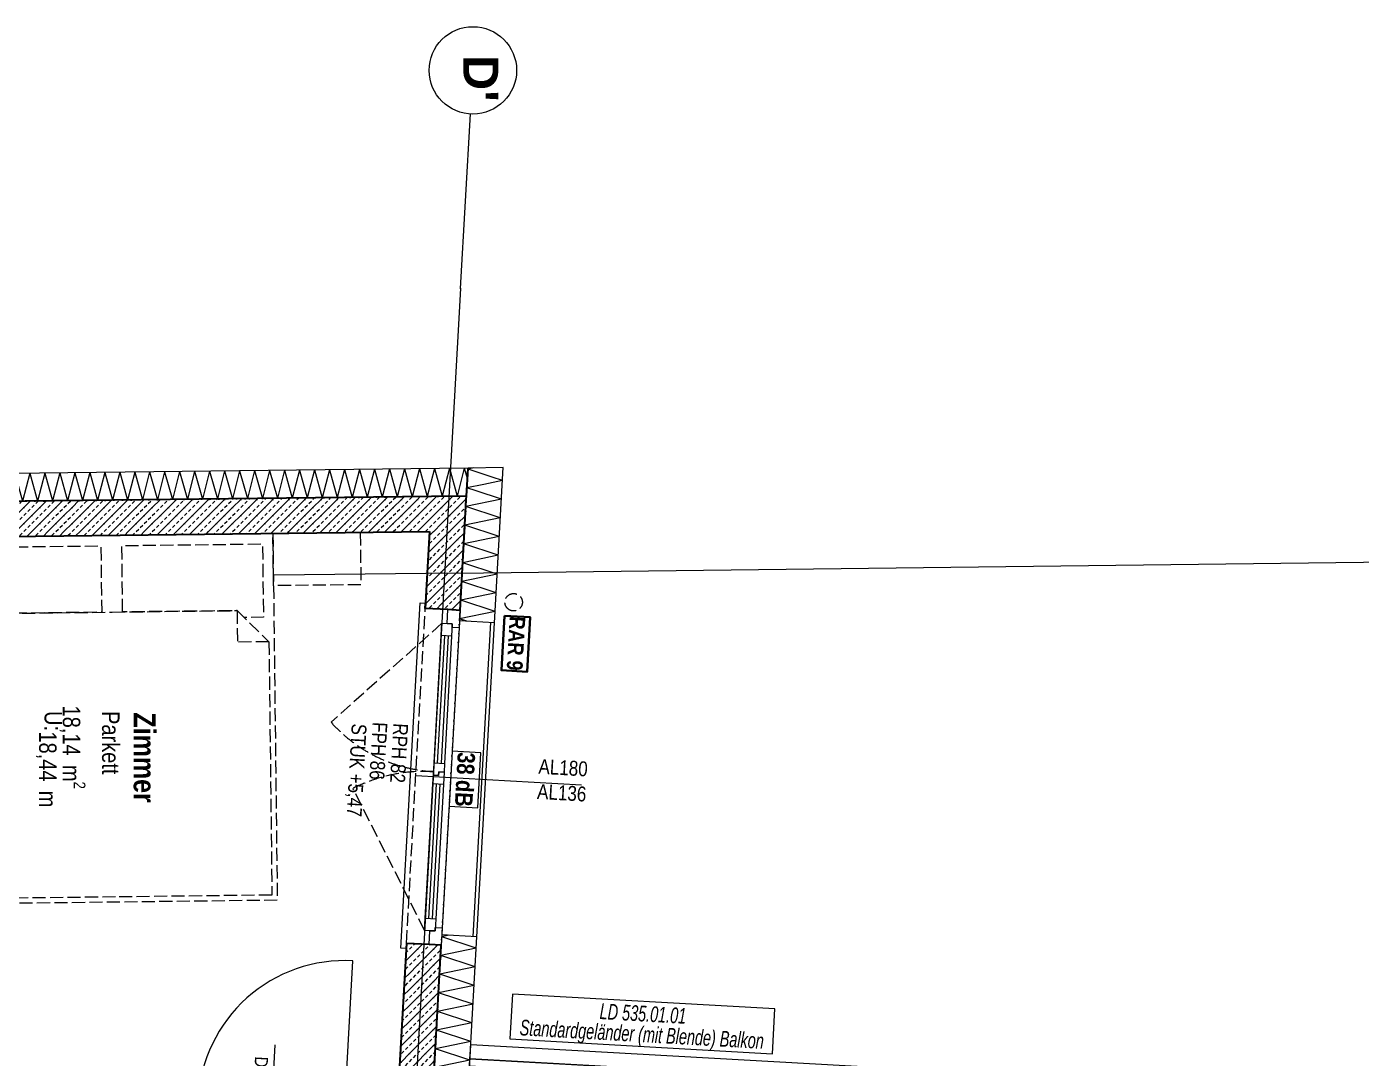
# Model space of a CAD drawing. Header units: metres. Extents: x -16782 to 57285, y -22997 to 18599.
# Drawn here: x 2016 to 9652, y 12682 to 18585 of the extents above; entities that cross this region are included whole.
import ezdxf
from ezdxf.enums import TextEntityAlignment as Align

# ---------------------------------------------------------------- set-up
doc = ezdxf.new("R2010")
doc.units = ezdxf.units.M
doc.header["$MEASUREMENT"] = 0
doc.set_wipeout_variables(frame=1)
for name, pattern in [('Punktlinie weit', [0.05, 0, -0.05]), ('Strichlinie eng', [0.1, 0.075, -0.025]), ('Wipeout_Contour', [1, 0, -1])]:
    doc.linetypes.add(name, pattern=pattern)
for name, color, linetype in [('110 Wand Aussen', 7, 'Continuous'), ('11__100 Achsraster', 7, 'Continuous'), ('120 Wand Innen tragend', 7, 'Continuous'), ('141 Bruestung Glas', 7, 'Continuous'), ('220 Bodenaufbau', 7, 'Continuous'), ('510 Moeblierung', 7, 'Continuous'), ('710 Gully RAR', 7, 'Continuous'), ('710 Kanal RW', 7, 'Continuous'), ('810 Raumstempel', 7, 'Continuous'), ('936 Beschriftung PP Schallschutz', 7, 'Continuous'), ('937 Beschriftung Detail', 7, 'Continuous')]:
    doc.layers.add(name, color=color, linetype=linetype)
doc.styles.add('ERSTELLTER_STIL_1', font='ARIALN.TTF')
doc.styles.add('ERSTELLTER_STIL_3', font='ARIALNB.TTF')
doc.styles.add('ERSTELLTER_STIL_4', font='arialbd.ttf')
doc.styles.add('ERSTELLTER_STIL_8', font='ARIALNI.TTF', dxfattribs={"width": 0.8})
doc.linetypes.add('Grenze Bezirk', pattern='A,0,[2,22HAUS116_408 STG1 _ 1.Stock_IndexB_2026-08-161.Shx,S=0.001587,R=0,X=0,Y=0],-0.25,0', length=0.25)
pattern_1 = [(45, (0, 0), (-0.04596194, 0.04596194), [0.0195, -0.013]), (45, (-0.02298, 0.02298), (-0.04596194, 0.04596194), [0.065, 0])]

# ---------------------------------------------------------------- blocks, each defined once
blk = doc.blocks.new('Decke_3_1', base_point=(-14.8205, 13.5588))
at = {"layer": '220 Bodenaufbau', "color": 7, "linetype": 'Punktlinie weit', "lineweight": 13, "flags": 128}
blk.add_lwpolyline([(-14.8205, 13.5588), (-15.0311, -0.1695), (-7.7603, -0.1697), (-7.7822, -1.5992), (-0.3113, -1.5994), (-0.1084, 11.6329), (1.3215, 11.611), (1.4285, 18.5944), (0.0351, 18.6723), (0.3059, 23.5153), (0.539, 27.6725), (-2.8904, 27.6317), (-14.1975, 28.1491), (-14.5278, 22.2551), (-14.747, 18.3416), (-14.7634, 17.2827), (-10.444, 17.0406), (-10.6425, 13.4947)], close=True, dxfattribs=at)
blk = doc.blocks.new('Doppelbett 06 27[123]_1', base_point=(-1.4939, 27.4483))
at = {"layer": '510 Moeblierung', "color": 253, "linetype": 'Strichlinie eng', "lineweight": 9, "true_color": 0x9f9f9f}
for p, q in [((-2.9188, 27.4314), (-2.4188, 27.4373)), ((-2.9152, 27.1314), (-2.9188, 27.4314)), ((-2.4188, 27.4373), (-0.5689, 27.4593)), ((-2.4188, 27.4373), (-2.4152, 27.1374)), ((-2.3938, 25.3375), (-2.4188, 27.4373)), ((-0.5689, 27.4593), (-0.069, 27.4653)), ((-0.5654, 27.1594), (-0.5689, 27.4593)), ((-0.5689, 27.4593), (-0.544, 25.3595)), ((-0.069, 27.4653), (-0.0654, 27.1653)), ((-2.4152, 27.1374), (-2.9152, 27.1314)), ((-0.0654, 27.1653), (-0.5654, 27.1594)), ((-2.3814, 26.8177), (-2.2036, 26.9999)), ((-2.2036, 26.9999), (-1.4886, 27.0084)), ((-2.2036, 26.9999), (-2.2015, 26.8199)), ((-1.4886, 27.0084), (-0.7737, 27.0169)), ((-0.7737, 27.0169), (-0.5916, 26.839)), ((-0.7737, 27.0169), (-0.7716, 26.8369)), ((-2.3814, 26.8177), (-2.2015, 26.8199)), ((-2.3642, 25.3678), (-2.3814, 26.8177)), ((-0.5916, 26.839), (-0.7716, 26.8369)), ((-0.5916, 26.839), (-0.5743, 25.3891)), ((-0.544, 25.3595), (-2.3938, 25.3375)), ((-1.4693, 25.3785), (-2.3642, 25.3678)), ((-0.5743, 25.3891), (-1.4693, 25.3785))]:
    blk.add_line(p, q, dxfattribs=at)
at = {"layer": '510 Moeblierung', "color": 253, "linetype": 'Strichlinie eng', "lineweight": 9, "true_color": 0x9f9f9f, "flags": 128}
for points in [[(-2.2036, 26.9999), (-2.2431, 26.9594), (-2.3531, 26.9581), (-2.3581, 27.3781), (-1.5532, 27.3876), (-1.5486, 27.0077)], [(-1.4286, 27.0091), (-1.4332, 27.3891), (-0.6282, 27.3986), (-0.6232, 26.9787), (-0.7332, 26.9774), (-0.7737, 27.0169)]]:
    blk.add_lwpolyline(points, close=True, dxfattribs=at)
blk = doc.blocks.new('Zimmer_024_29_1', base_point=(-2.2155, 26.7737))
at = {"layer": '810 Raumstempel', "color": 7, "lineweight": 13, "char_height": 0.1, "attachment_point": 1, "rotation": 270, "style": 'ERSTELLTER_STIL_1'}
for s, insert in [('\\A1;{\\pql;\\pt0,0.05;\\fArial Narrow|b0|i0|c0|p0;\\W1.000000;18,14\\fArial Narrow|b0|i0|c0|p0;\\W1.000000;\\A1{\\H.66x;\\S^  ;}\\fArial Narrow|b0|i0|c0|p0;\\W1.000000; m\\fArial Narrow|b0|i0|c0|p0;\\W1.000000;\\A1{\\H.66x;\\S2^  ;}}', (-1.642, 26.4736)), ('\\A1;{\\pql;\\pt0,0.05;\\fArial Narrow|b0|i0|c0|p0;\\W1.000000;18,44\\fArial Narrow|b0|i0|c0|p0;\\W1.000000;\\A1{\\H.66x;\\S^  ;}\\fArial Narrow|b0|i0|c0|p0;\\W1.000000; m\\fArial Narrow|b0|i0|c0|p0;\\W1.000000;\\A1{\\H.66x;\\S^  ;}}', (-1.8067, 26.3257))]:
    blk.add_mtext(s, dxfattribs=dict(at, insert=insert))
at = {"layer": '810 Raumstempel', "color": 7, "lineweight": 13}
for tag, height, style, p in [('perimeterCode', 0.1, 'ERSTELLTER_STIL_1', (-1.7758, 26.4423)), ('DUMMY_892', 0.1, 'ERSTELLTER_STIL_1', (-1.6111, 26.4736)), ('stFloorCovering', 0.1, 'ERSTELLTER_STIL_1', (-1.4464, 26.4423)), ('DUMMY_891', 0.1, 'ERSTELLTER_STIL_1', (-1.4464, 26.4736)), ('ROOM_NAME', 0.125, 'ERSTELLTER_STIL_3', (-1.2405, 26.4345)), ('DUMMY_890', 0.125, 'ERSTELLTER_STIL_3', (-1.2405, 25.9509))]:
    blk.add_attdef(tag, text='', height=height, rotation=270, dxfattribs=dict(at, style=style)).set_placement(p, align=Align.TOP_LEFT)
blk = doc.blocks.new('Wand_121_1', base_point=(0.5576, 24.4319))
at = {"color": 254, "linetype": 'Wipeout_Contour', "lineweight": 0, "ltscale": 97.834388}
blk.add_wipeout([(2.865, 24.3225), (0.5587, 24.4518), (0.5565, 24.4119), (2.8628, 24.2826)], dxfattribs=at).dxf.layer = '141 Bruestung Glas'
at = {"color": 254, "linetype": 'Wipeout_Contour', "lineweight": 0, "ltscale": 98.078284}
blk.add_wipeout([(2.9094, 24.4002), (0.5632, 24.5317), (0.5587, 24.4518), (2.9049, 24.3203)], dxfattribs=at).dxf.layer = '141 Bruestung Glas'
at = {"color": 254, "linetype": 'Wipeout_Contour', "lineweight": 0, "ltscale": 97.920276}
blk.add_wipeout([(0.5587, 24.4518), (0.5587, 24.4518), (2.9049, 24.3203), (2.9049, 24.3203)], dxfattribs=at).dxf.layer = '141 Bruestung Glas'
at = {"layer": '141 Bruestung Glas', "color": 7, "linetype": 'Continuous', "lineweight": 13}
for p, q in [((2.9049, 24.3203), (0.5587, 24.4518)), ((0.5587, 24.4518), (2.9049, 24.3203)), ((2.9049, 24.3203), (2.9049, 24.3203))]:
    blk.add_line(p, q, dxfattribs=at)
at = {"layer": '141 Bruestung Glas', "color": 7, "linetype": 'Continuous', "lineweight": 13, "flags": 128}
for points in [[(0.5587, 24.4518), (0.5632, 24.5317)], [(2.9094, 24.4002), (0.5632, 24.5317)], [(0.5565, 24.4119), (0.5587, 24.4518)], [(0.5587, 24.4518), (0.5587, 24.4518)], [(0.5565, 24.4119), (2.8628, 24.2826)]]:
    blk.add_lwpolyline(points, dxfattribs=at)
blk = doc.blocks.new('Fallrohr Komplex 27_7')
at = {"layer": '710 Kanal RW', "color": 5, "linetype": 'Strichlinie eng', "lineweight": 5, "flags": 128}
blk.add_lwpolyline([(0.05, -0.05, 1), (-0.05, -0.05, 1)], format="xyb", close=True, dxfattribs=at)
blk = doc.blocks.new('Etikett_50_1', base_point=(0.7557, 26.9875))
at = {"layer": '710 Gully RAR', "color": 5, "linetype": 'Continuous', "lineweight": 35, "flags": 128}
blk.add_lwpolyline([(0.7557, 26.9875), (0.7382, 26.6754), (0.8863, 26.6671), (0.9037, 26.9792)], close=True, dxfattribs=at)
at = {"layer": '710 Gully RAR', "color": 5, "lineweight": 35, "insert": (0.8759, 26.9807), "char_height": 0.09, "attachment_point": 1, "rotation": 266.79148, "style": 'ERSTELLTER_STIL_3'}
blk.add_mtext('\\A1;{\\pql;\\pt0,61;\\fArial Narrow|b1|i0|c0|p0;\\W1.000000;RAR 9\\fArial Narrow|b1|i0|c0|p0;\\W1.000000;\\A1{\\H.66x;\\S^  ;}\\fArial Narrow|b1|i0|c0|p0;\\W1.000000;\\fArial Narrow|b1|i0|c0|p0;\\W1.000000;\\A1{\\H.66x;\\S^  ;}\\fArial Narrow|b1|i0|c0|p0;\\W1.000000;\\fArial Narrow|b1|i0|c0|p0;\\W1.000000;\\fArial Narrow|b1|i0|c0|p0;\\W1.000000;\\fArial Narrow|b1|i0|c0|p0;\\W1.000000;\\fArial Narrow|b1|i0|c0|p0;\\W1.000000;\\fArial Narrow|b1|i0|c0|p0;\\W1.000000;\\fArial Narrow|b1|i0|c0|p0;\\W1.000000;\\A1{\\H.66x;\\S^  ;}\\fArial Narrow|b1|i0|c0|p0;\\W1.000000;\\fArial Narrow|b1|i0|c0|p0;\\W1.000000;\\A1{\\H.66x;\\S^  ;}\\fArial Narrow|b1|i0|c0|p0;\\W1.000000;\\fArial Narrow|b1|i0|c0|p0;\\W1.000000;\\fArial Narrow|b1|i0|c0|p0;\\W1.000000;\\fArial Narrow|b1|i0|c0|p0;\\W1.000000;\\fArial Narrow|b1|i0|c0|p0;\\W1.000000;\\fArial Narrow|b1|i0|c0|p0;\\W1.000000;\\fArial Narrow|b1|i0|c0|p0;\\W1.000000;\\A1{\\H.66x;\\S^  ;}\\fArial Narrow|b1|i0|c0|p0;\\W1.000000;\\fArial Narrow|b1|i0|c0|p0;\\W1.000000;\\A1{\\H.66x;\\S^  ;}\\fArial Narrow|b1|i0|c0|p0;\\W1.000000;\\fArial Narrow|b1|i0|c0|p0;\\W1.000000;\\fArial Narrow|b1|i0|c0|p0;\\W1.000000;\\fArial Narrow|b1|i0|c0|p0;\\W1.000000;\\fArial Narrow|b1|i0|c0|p0;\\W1.000000;\\fArial Narrow|b1|i0|c0|p0;\\W1.000000;\\fArial Narrow|b1|i0|c0|p0;\\W1.000000;\\A1{\\H.66x;\\S^  ;}\\fArial Narrow|b1|i0|c0|p0;\\W1.000000;\\fArial Narrow|b1|i0|c0|p0;\\W1.000000;\\A1{\\H.66x;\\S^  ;}\\fArial Narrow|b1|i0|c0|p0;\\W1.000000;\\fArial Narrow|b1|i0|c0|p0;\\W1.000000;\\fArial Narrow|b1|i0|c0|p0;\\W1.000000;\\fArial Narrow|b1|i0|c0|p0;\\W1.000000;\\fArial Narrow|b1|i0|c0|p0;\\W1.000000;\\fArial Narrow|b1|i0|c0|p0;\\W1.000000;\\fArial Narrow|b1|i0|c0|p0;\\W1.000000;\\A1{\\H.66x;\\S^  ;}\\fArial Narrow|b1|i0|c0|p0;\\W1.000000;\\fArial Narrow|b1|i0|c0|p0;\\W1.000000;\\A1{\\H.66x;\\S^  ;}\\fArial Narrow|b1|i0|c0|p0;\\W1.000000;\\fArial Narrow|b1|i0|c0|p0;\\W1.000000;\\fArial Narrow|b1|i0|c0|p0;\\W1.000000;\\fArial Narrow|b1|i0|c0|p0;\\W1.000000;\\fArial Narrow|b1|i0|c0|p0;\\W1.000000;\\fArial Narrow|b1|i0|c0|p0;\\W1.000000;\\fArial Narrow|b1|i0|c0|p0;\\W1.000000;\\A1{\\H.66x;\\S^  ;}\\fArial Narrow|b1|i0|c0|p0;\\W1.000000;}', dxfattribs=at)
at = {"layer": '710 Gully RAR', "color": 5, "lineweight": 35, "style": 'ERSTELLTER_STIL_3'}
blk.add_attdef('DUMMY_124', text='', height=0.09, rotation=266.79148, dxfattribs=at).set_placement((0.9037, 26.9792), align=Align.TOP_LEFT)
blk = doc.blocks.new('*X1005')
at = {"layer": '110 Wand Aussen', "color": 7, "linetype": 'Continuous', "lineweight": 5}
for p, q in [((-2.3888, 27.7977), (-2.4297, 27.6372)), ((-2.3888, 27.7977), (-2.344, 27.6382)), ((-2.303, 27.7987), (-2.344, 27.6382)), ((-2.303, 27.7987), (-2.2582, 27.6393)), ((-2.2173, 27.7998), (-2.2582, 27.6393)), ((-2.2173, 27.7998), (-2.1725, 27.6403)), ((-2.1315, 27.8008), (-2.1725, 27.6403)), ((-2.1315, 27.8008), (-2.0868, 27.6413)), ((-2.0458, 27.8018), (-2.0868, 27.6413)), ((-2.0458, 27.8018), (-2.001, 27.6423)), ((-1.9601, 27.8028), (-2.001, 27.6423)), ((-1.9601, 27.8028), (-1.9153, 27.6433)), ((-1.8743, 27.8038), (-1.9153, 27.6433)), ((-1.8743, 27.8038), (-1.8296, 27.6444)), ((-1.7886, 27.8049), (-1.8296, 27.6444)), ((-1.7886, 27.8049), (-1.7438, 27.6454)), ((-1.7029, 27.8059), (-1.7438, 27.6454)), ((-1.7029, 27.8059), (-1.6581, 27.6464)), ((-1.6171, 27.8069), (-1.6581, 27.6464)), ((-1.6171, 27.8069), (-1.5723, 27.6474)), ((-1.5314, 27.8079), (-1.5723, 27.6474)), ((-1.5314, 27.8079), (-1.4866, 27.6484)), ((-1.4456, 27.8089), (-1.4866, 27.6484)), ((-1.4456, 27.8089), (-1.4009, 27.6495)), ((-1.3599, 27.81), (-1.4009, 27.6495)), ((-1.3599, 27.81), (-1.3151, 27.6505)), ((-1.2742, 27.811), (-1.3151, 27.6505)), ((-1.2742, 27.811), (-1.2294, 27.6515)), ((-1.1884, 27.812), (-1.2294, 27.6515)), ((-1.1884, 27.812), (-1.1437, 27.6525)), ((-1.1027, 27.813), (-1.1437, 27.6525)), ((-1.1027, 27.813), (-1.0579, 27.6535)), ((-1.0169, 27.814), (-1.0579, 27.6535)), ((-1.0169, 27.814), (-0.9722, 27.6546)), ((-0.9312, 27.8151), (-0.9722, 27.6546)), ((-0.9312, 27.8151), (-0.8864, 27.6556)), ((-0.8455, 27.8161), (-0.8864, 27.6556)), ((-0.8455, 27.8161), (-0.8007, 27.6566)), ((-0.7597, 27.8171), (-0.8007, 27.6566)), ((-0.7597, 27.8171), (-0.715, 27.6576)), ((-0.674, 27.8181), (-0.715, 27.6576)), ((-0.674, 27.8181), (-0.6292, 27.6586)), ((-0.5883, 27.8191), (-0.6292, 27.6586)), ((-0.5883, 27.8191), (-0.5435, 27.6597)), ((-0.5025, 27.8202), (-0.5435, 27.6597)), ((-0.5025, 27.8202), (-0.4578, 27.6607)), ((-0.4168, 27.8212), (-0.4578, 27.6607)), ((-0.4168, 27.8212), (-0.372, 27.6617)), ((-0.331, 27.8222), (-0.372, 27.6617)), ((-0.331, 27.8222), (-0.2863, 27.6627)), ((-0.2453, 27.8232), (-0.2863, 27.6627)), ((-0.2453, 27.8232), (-0.2005, 27.6637)), ((-0.1596, 27.8242), (-0.2005, 27.6637)), ((-0.1596, 27.8242), (-0.1148, 27.6648)), ((-0.0738, 27.8253), (-0.1148, 27.6648)), ((-0.0738, 27.8253), (-0.0291, 27.6658)), ((0.0119, 27.8263), (-0.0291, 27.6658)), ((0.0119, 27.8263), (0.0567, 27.6668)), ((0.0976, 27.8273), (0.0567, 27.6668)), ((0.0976, 27.8273), (0.1424, 27.6678)), ((0.1834, 27.8283), (0.1424, 27.6678)), ((0.1834, 27.8283), (0.2282, 27.6688)), ((0.2691, 27.8293), (0.2282, 27.6688)), ((0.2691, 27.8293), (0.3139, 27.6699)), ((0.3549, 27.8304), (0.3139, 27.6699)), ((0.3549, 27.8304), (0.3996, 27.6709)), ((0.4406, 27.8314), (0.3996, 27.6709)), ((0.4406, 27.8314), (0.4854, 27.6719)), ((0.5263, 27.8324), (0.4854, 27.6719)), ((0.5263, 27.8324), (0.5443, 27.7685)), ((-2.8886, 27.7396), (-2.8584, 27.6321)), ((-2.8174, 27.7926), (-2.8584, 27.6321)), ((-2.8174, 27.7926), (-2.7727, 27.6331)), ((-2.7317, 27.7936), (-2.7727, 27.6331)), ((-2.7317, 27.7936), (-2.6869, 27.6342)), ((-2.646, 27.7947), (-2.6869, 27.6342)), ((-2.646, 27.7947), (-2.6012, 27.6352)), ((-2.5602, 27.7957), (-2.6012, 27.6352)), ((-2.5602, 27.7957), (-2.5155, 27.6362)), ((-2.4745, 27.7967), (-2.5155, 27.6362)), ((-2.4745, 27.7967), (-2.4297, 27.6372))]:
    blk.add_line(p, q, dxfattribs=at)
blk = doc.blocks.new('Wand_183_1', base_point=(0.7483, 27.835))
at = {"layer": '110 Wand Aussen', "linetype": 'Continuous', "lineweight": 0, "true_color": 0x000000}
h = blk.add_hatch(dxfattribs=at)
h.set_pattern_fill('BETON__BEWEHRT_SN46_0001', color=18, style=0, pattern_type=2)
h.set_pattern_definition(pattern_1)
h.paths.add_polyline_path([(-2.8938, 27.4317), (0.3272, 27.47), (0.3385, 27.6702), (-2.8904, 27.6317)])
h = blk.add_hatch(dxfattribs=at)
h.set_pattern_fill('BETON__BEWEHRT_SN46_0001', color=18, style=0, pattern_type=2)
h.set_pattern_definition(pattern_1)
h.paths.add_polyline_path([(0.3272, 27.47), (0.5378, 27.6525), (0.5389, 27.6725), (0.3385, 27.6702)])
h = blk.add_hatch(dxfattribs=at)
h.set_pattern_fill('BETON__BEWEHRT_SN46_0001', color=18, style=0, pattern_type=2)
h.set_pattern_definition(pattern_1)
h.paths.add_polyline_path([(0.5277, 27.4724), (0.5378, 27.6525), (0.3272, 27.47)])
at = {"layer": '110 Wand Aussen', "color": 7, "linetype": 'Continuous', "lineweight": 30}
for p, q in [((0.5389, 27.6725), (0.5479, 27.8327)), ((0.3385, 27.6702), (-2.8904, 27.6317)), ((0.5389, 27.6725), (0.3385, 27.6702)), ((0.5277, 27.4724), (0.5378, 27.6525)), ((0.5378, 27.6525), (0.5389, 27.6725))]:
    blk.add_line(p, q, dxfattribs=at)
at = {"layer": '110 Wand Aussen', "color": 7, "linetype": 'Continuous', "lineweight": 13, "flags": 128}
blk.add_lwpolyline([(0.5479, 27.8327), (-2.8877, 27.7918)], dxfattribs=at)
at = {"layer": '110 Wand Aussen', "color": 7, "linetype": 'Continuous', "lineweight": 30, "flags": 128}
blk.add_lwpolyline([(-2.8938, 27.4317), (0.3272, 27.47)], dxfattribs=at)
at = {"layer": '110 Wand Aussen', "color": 7, "lineweight": 30}
blk.add_blockref('*X1005', (0, 0), dxfattribs=at)
blk = doc.blocks.new('*X1110')
at = {"layer": '110 Wand Aussen', "color": 7, "linetype": 'Continuous', "lineweight": 5}
for p, q in [((0.5808, 27.8331), (0.5475, 27.8261)), ((0.6856, 27.7807), (0.5475, 27.8261)), ((0.6377, 27.7392), (0.5415, 27.7191)), ((0.5945, 27.7017), (0.5415, 27.7191))]:
    blk.add_line(p, q, dxfattribs=at)
blk = doc.blocks.new('*X1113')
at = {"layer": '110 Wand Aussen', "color": 7, "linetype": 'Continuous', "lineweight": 5}
for p, q in [((0.4375, 25.1592), (0.3975, 25.1508)), ((0.5942, 25.0861), (0.3975, 25.1508)), ((0.5942, 25.0861), (0.3915, 25.0438)), ((0.5882, 24.9791), (0.3855, 24.9368)), ((0.5882, 24.9791), (0.3915, 25.0438)), ((0.5822, 24.8721), (0.3855, 24.9368)), ((0.5822, 24.8721), (0.3795, 24.8298)), ((0.5762, 24.7651), (0.3795, 24.8298)), ((0.5762, 24.7651), (0.3735, 24.7228)), ((0.5702, 24.6581), (0.3735, 24.7228)), ((0.5702, 24.6581), (0.3675, 24.6158)), ((0.5642, 24.5511), (0.3675, 24.6158)), ((0.5642, 24.5511), (0.3615, 24.5087)), ((0.5582, 24.444), (0.3555, 24.4017)), ((0.5582, 24.444), (0.3615, 24.5087)), ((0.5522, 24.337), (0.3555, 24.4017)), ((0.5522, 24.337), (0.3495, 24.2947)), ((0.5462, 24.23), (0.3495, 24.2947)), ((0.5462, 24.23), (0.3436, 24.1877)), ((0.5402, 24.123), (0.3436, 24.1877)), ((0.5402, 24.123), (0.3376, 24.0807)), ((0.5342, 24.016), (0.3376, 24.0807)), ((0.5342, 24.016), (0.3316, 23.9737)), ((0.5282, 23.909), (0.3256, 23.8667)), ((0.5282, 23.909), (0.3316, 23.9737)), ((0.5222, 23.802), (0.3256, 23.8667)), ((0.5222, 23.802), (0.3196, 23.7597)), ((0.5162, 23.695), (0.3196, 23.7597)), ((0.5162, 23.695), (0.3136, 23.6526)), ((0.5102, 23.5879), (0.3136, 23.6526)), ((0.5102, 23.5879), (0.3076, 23.5456)), ((0.5042, 23.4809), (0.3076, 23.5456)), ((0.5042, 23.4809), (0.3016, 23.4386)), ((0.4982, 23.3739), (0.2956, 23.3316)), ((0.4982, 23.3739), (0.3016, 23.4386)), ((0.4922, 23.2669), (0.2956, 23.3316)), ((0.4922, 23.2669), (0.2896, 23.2246)), ((0.4862, 23.1599), (0.2896, 23.2246)), ((0.4862, 23.1599), (0.2836, 23.1176)), ((0.4802, 23.0529), (0.2836, 23.1176)), ((0.4802, 23.0529), (0.3621, 23.0282))]:
    blk.add_line(p, q, dxfattribs=at)
blk = doc.blocks.new('*X1114')
at = {"layer": '110 Wand Aussen', "color": 7, "linetype": 'Continuous', "lineweight": 5}
for p, q in [((0.7442, 27.7614), (0.6377, 27.7392)), ((0.7442, 27.7614), (0.6856, 27.7807)), ((0.7382, 27.6544), (0.5355, 27.6121)), ((0.7382, 27.6544), (0.5945, 27.7017)), ((0.7322, 27.5474), (0.5355, 27.6121)), ((0.7322, 27.5474), (0.5295, 27.5051)), ((0.7262, 27.4404), (0.5295, 27.5051)), ((0.7262, 27.4404), (0.5235, 27.3981)), ((0.7202, 27.3334), (0.5235, 27.3981)), ((0.7202, 27.3334), (0.5175, 27.291)), ((0.7142, 27.2263), (0.5175, 27.291)), ((0.7142, 27.2263), (0.5115, 27.184)), ((0.7082, 27.1193), (0.5055, 27.077)), ((0.7082, 27.1193), (0.5115, 27.184)), ((0.7022, 27.0123), (0.5055, 27.077)), ((0.7022, 27.0123), (0.4995, 26.97)), ((0.5417, 26.9561), (0.4995, 26.97))]:
    blk.add_line(p, q, dxfattribs=at)
blk = doc.blocks.new('Kombi-Fenster 2-Fl 27_17')
at = {"layer": '110 Wand Aussen', "color": 7, "linetype": 'Strichlinie eng', "lineweight": 13}
for p, q in [((0.88, 0.03), (0.279, 0.631)), ((-0.88, 0.03), (-0.0919, 0.485)), ((-0.96, 0.13), (0.96, 0.13))]:
    blk.add_line(p, q, dxfattribs=at)
at = {"layer": '110 Wand Aussen', "color": 7, "linetype": 'Continuous', "lineweight": 13}
for p, q in [((-0.99, 0.13), (-0.99, 0.16)), ((-0.99, 0.16), (0.99, 0.16)), ((0.99, 0.16), (0.99, 0.13)), ((-0.96, 0), (-0.88, 0)), ((-0.88, -0.03), (-0.88, 0.03)), ((-0.88, 0.03), (-0.81, 0.03)), ((-0.88, 0), (-0.88, -0.03)), ((-0.81, 0.03), (-0.04, 0.03)), ((-0.81, 0.03), (-0.81, -0.03)), ((-0.81, 0.01), (-0.04, 0.01)), ((-0.04, -0.03), (-0.04, 0.03)), ((-0.04, 0.03), (0.01, 0.03)), ((0.01, 0.03), (0.01, 0)), ((0.01, 0), (0.01, 0.03)), ((0.01, 0.03), (0.08, 0.03)), ((0.01, 0), (0.03, 0)), ((0.03, 0), (0.01, 0)), ((0.03, 0), (0.03, -0.03)), ((0.03, -0.03), (0.03, 0)), ((0.08, 0.03), (0.81, 0.03)), ((0.08, 0.03), (0.08, -0.03)), ((0.08, 0.01), (0.81, 0.01)), ((0.81, -0.03), (0.81, 0.03)), ((0.81, 0.03), (0.88, 0.03)), ((0.88, 0.03), (0.88, -0.03)), ((0.88, -0.03), (0.88, 0)), ((0.88, 0), (0.96, 0)), ((-0.86, -0.07), (-0.96, -0.07)), ((-0.9, -0.07), (-0.96, -0.07)), ((-0.9, -0.07), (-0.96, -0.07)), ((-0.9, -0.27), (-0.9, -0.07)), ((-0.88, -0.03), (-0.86, -0.03)), ((-0.81, -0.03), (-0.88, -0.03)), ((-0.86, -0.03), (-0.86, -0.07)), ((0.86, -0.07), (-0.86, -0.07)), ((-0.04, -0.01), (-0.81, -0.01)), ((-0.04, -0.03), (-0.81, -0.03)), ((0.03, -0.03), (-0.04, -0.03)), ((0.08, -0.03), (0.03, -0.03)), ((0.81, -0.01), (0.08, -0.01)), ((0.81, -0.03), (0.08, -0.03)), ((0.88, -0.03), (0.81, -0.03)), ((0.86, -0.07), (0.86, -0.03)), ((0.86, -0.03), (0.88, -0.03)), ((0.96, -0.07), (0.86, -0.07)), ((0.9, -0.07), (0.96, -0.07)), ((0.9, -0.07), (0.96, -0.07)), ((0.9, -0.27), (0.9, -0.07)), ((-0.9, -0.25), (0.9, -0.25)), ((-0.9, -0.27), (0.9, -0.27))]:
    blk.add_line(p, q, dxfattribs=at)
at = {"layer": '110 Wand Aussen', "color": 7, "linetype": 'Continuous', "lineweight": 30}
for p, q in [((-0.96, 0.13), (-0.99, 0.13)), ((-0.96, 0), (-0.96, 0.13)), ((0.96, 0), (0.96, 0.13)), ((0.96, 0.13), (0.99, 0.13)), ((-0.96, -0.07), (-0.96, 0)), ((-0.96, -0.07), (-0.96, 0)), ((0.96, -0.07), (0.96, 0)), ((0.96, -0.07), (0.96, 0))]:
    blk.add_line(p, q, dxfattribs=at)
at = {"layer": '110 Wand Aussen', "color": 7, "linetype": 'Strichlinie eng', "lineweight": 13}
for centre, radius, start, end in [((0.88, 0.03), 0.85, 135, 180), ((-0.88, 0.03), 0.91, 0, 30)]:
    blk.add_arc(centre, radius, start, end, dxfattribs=at)
blk = doc.blocks.new('F Marker 21_32')
at = {"layer": '110 Wand Aussen', "color": 7, "linetype": 'Continuous', "lineweight": 13}
blk.add_line((0, -0.95), (0, 0), dxfattribs=at)
at = {"layer": '110 Wand Aussen', "color": 7, "lineweight": 13, "style": 'ERSTELLTER_STIL_1'}
for tag, rotation, p in [('AC_SillPrefix_STUK', 180, (0.2694, 0.4175)), ('AC_CustomText_7', 180, (0.2694, 0.314)), ('AC_SillPrefix', 180, (0.2694, 0.195)), ('gs_width_select_pref_50_1', 270, (-0.144, -0.674)), ('gs_width_select_pref_50_0', 270, (0, -0.674))]:
    blk.add_attdef(tag, text='', height=0.085, rotation=rotation, dxfattribs=at).set_placement(p, align=Align.BOTTOM_LEFT)
blk = doc.blocks.new('Wand_226_1', base_point=(0.2453, 18.861))
at = {"layer": '110 Wand Aussen', "linetype": 'Continuous', "lineweight": 0, "true_color": 0x000000}
h = blk.add_hatch(dxfattribs=at)
h.set_pattern_fill('BETON__BEWEHRT_SN46_0001', color=18, style=0, pattern_type=2)
h.set_pattern_definition(pattern_1)
h.paths.add_polyline_path([(0.3272, 27.47), (0.3025, 27.0296), (0.4323, 27.0224), (0.5022, 27.0184), (0.5277, 27.4724)])
h = blk.add_hatch(dxfattribs=at)
h.set_pattern_fill('BETON__BEWEHRT_SN46_0001', color=18, style=0, pattern_type=2)
h.set_pattern_definition(pattern_1)
h.paths.add_polyline_path([(0.0825, 23.104), (0.1324, 23.1012), (0.2822, 23.0928), (0.3948, 25.1015), (0.3249, 25.1054), (0.1951, 25.1126)])
at = {"layer": '110 Wand Aussen', "color": 7, "linetype": 'Continuous', "lineweight": 30}
for p, q in [((0.5389, 27.6725), (0.5479, 27.8327)), ((0.5277, 27.4724), (0.5378, 27.6525)), ((0.5378, 27.6525), (0.5389, 27.6725)), ((0.5022, 27.0184), (0.5277, 27.4724)), ((0.3025, 27.0296), (0.3042, 27.0596)), ((0.4323, 27.0224), (0.3025, 27.0296)), ((0.5022, 27.0184), (0.4323, 27.0224)), ((0.1951, 25.1126), (0.1934, 25.0827)), ((0.3249, 25.1054), (0.1951, 25.1126)), ((0.2822, 23.0928), (0.3948, 25.1015)), ((0.3948, 25.1015), (0.3249, 25.1054))]:
    blk.add_line(p, q, dxfattribs=at)
at = {"layer": '110 Wand Aussen', "color": 7, "linetype": 'Continuous', "lineweight": 13}
for p, q in [((0.4989, 26.9585), (0.5022, 27.0184)), ((0.6986, 26.9473), (0.4989, 26.9585)), ((0.3981, 25.1614), (0.3948, 25.1015)), ((0.5978, 25.1502), (0.3981, 25.1614))]:
    blk.add_line(p, q, dxfattribs=at)
at = {"layer": '110 Wand Aussen', "color": 7, "linetype": 'Continuous', "lineweight": 13, "flags": 128}
for points in [[(0.7483, 27.835), (0.5479, 27.8327)], [(0.6986, 26.9473), (0.7483, 27.835)], [(0.4785, 23.0217), (0.5978, 25.1502)]]:
    blk.add_lwpolyline(points, dxfattribs=at)
at = {"layer": '110 Wand Aussen', "color": 7, "linetype": 'Continuous', "lineweight": 30, "flags": 128}
for points in [[(0.3272, 27.47), (0.3025, 27.0296)], [(0.1951, 25.1126), (0.1407, 24.1424)]]:
    blk.add_lwpolyline(points, dxfattribs=at)
at = {"layer": '110 Wand Aussen', "color": 7, "lineweight": 30}
for name in ['*X1110', '*X1114', '*X1113']:
    blk.add_blockref(name, (0, 0), dxfattribs=at)
at = {"layer": '110 Wand Aussen', "color": 7, "linetype": 'Continuous', "lineweight": 13, "rotation": 86.79148360019731}
blk.add_blockref('Kombi-Fenster 2-Fl 27_17', (0.3786, 26.0639), dxfattribs=at)
at = {"layer": '110 Wand Aussen', "color": 7, "lineweight": 13}
ref = blk.add_blockref('F Marker 21_32', (0.2488, 26.0711), dxfattribs=dict(at, rotation=86.79148360019731))
ref.add_attrib('gs_width_select_pref_50', 'AL180', dxfattribs={"color": 7, "lineweight": 13, "height": 0.085, "rotation": 356.79148, "style": 'ERSTELLTER_STIL_1'}).set_placement((0.9477, 26.058), align=Align.BOTTOM_LEFT)
ref.add_attrib('gs_width_select_pref_50_1', 'AL136', dxfattribs={"color": 7, "lineweight": 13, "height": 0.085, "rotation": 356.79148, "style": 'ERSTELLTER_STIL_1'}).set_placement((0.9397, 25.9142), align=Align.BOTTOM_LEFT)
ref.add_attrib('AC_SillPrefix', 'RPH 82', dxfattribs={"color": 7, "lineweight": 13, "height": 0.085, "rotation": 266.79148, "style": 'ERSTELLTER_STIL_1'}).set_placement((0.0952, 26.3756), align=Align.BOTTOM_LEFT)
ref.add_attrib('AC_CustomText_7', 'FPH 86', dxfattribs={"color": 7, "lineweight": 13, "height": 0.085, "rotation": 266.79148, "style": 'ERSTELLTER_STIL_1'}).set_placement((-0.0237, 26.3823), align=Align.BOTTOM_LEFT)
ref.add_attrib('AC_SillPrefix_STUK', 'STUK +5,47', dxfattribs={"color": 7, "lineweight": 13, "height": 0.085, "rotation": 266.79148, "style": 'ERSTELLTER_STIL_1'}).set_placement((-0.1425, 26.3734), align=Align.BOTTOM_LEFT)
blk = doc.blocks.new('Zargentür 1-Fl 27_43')
at = {"layer": '120 Wand Innen tragend', "color": 7, "linetype": 'Continuous', "lineweight": 13}
for p, q in [((0.42, 0.015), (0.42, 0.855)), ((-0.42, 0.01), (-0.49, 0.01)), ((-0.49, 0.01), (-0.49, 0)), ((-0.49, 0), (-0.44, 0)), ((-0.44, 0), (-0.44, -0.2)), ((-0.42, 0.015), (-0.42, -0.025)), ((0.42, 0.015), (-0.42, 0.015)), ((-0.42, -0.025), (-0.42, 0.01)), ((0.42, -0.025), (0.42, 0.015)), ((0.42, -0.025), (0.42, 0.01)), ((0.42, 0.01), (0.49, 0.01)), ((0.49, 0), (0.44, 0)), ((0.44, 0), (0.44, -0.2)), ((0.49, 0.01), (0.49, 0)), ((-0.4, -0.025), (-0.42, -0.025)), ((-0.42, -0.025), (0.42, -0.025)), ((-0.4, -0.2), (-0.4, -0.025)), ((0.4, -0.2), (0.4, -0.025)), ((0.4, -0.025), (0.42, -0.025)), ((-0.44, -0.2), (-0.49, -0.2)), ((-0.49, -0.2), (-0.49, -0.21)), ((-0.49, -0.21), (-0.42, -0.21)), ((-0.42, -0.21), (-0.42, -0.2)), ((-0.42, -0.2), (-0.4, -0.2)), ((0.42, -0.2), (0.4, -0.2)), ((0.42, -0.21), (0.42, -0.2)), ((0.49, -0.21), (0.42, -0.21)), ((0.44, -0.2), (0.49, -0.2)), ((0.49, -0.2), (0.49, -0.21))]:
    blk.add_line(p, q, dxfattribs=at)
at = {"layer": '120 Wand Innen tragend', "color": 7, "linetype": 'Continuous', "lineweight": 30}
for p, q in [((-0.44, 0), (-0.44, -0.2)), ((-0.44, 0), (-0.44, -0.2)), ((0.44, 0), (0.44, -0.2)), ((0.44, 0), (0.44, -0.2))]:
    blk.add_line(p, q, dxfattribs=at)
at = {"layer": '120 Wand Innen tragend', "color": 7, "linetype": 'Continuous', "lineweight": 13}
blk.add_arc((0.42, 0.015), 0.84, 90, 180, dxfattribs=at)
blk = doc.blocks.new('T Marker 21')
at = {"layer": '120 Wand Innen tragend', "color": 7, "linetype": 'Continuous', "lineweight": 13}
blk.add_line((0, 0.35), (0, -0.35), dxfattribs=at)
at = {"layer": '120 Wand Innen tragend', "color": 7, "lineweight": 13, "style": 'ERSTELLTER_STIL_1'}
for tag, p in [('gs_width_select_pref_50_1', (-0.13, 0.2788)), ('gs_width_select_pref_50_0', (0.0029, 0.2305))]:
    blk.add_attdef(tag, text='', height=0.075, rotation=270, dxfattribs=at).set_placement(p, align=Align.BOTTOM_LEFT)
blk = doc.blocks.new('Wand_250_1', base_point=(-3.7887, 24.2625))
at = {"layer": '120 Wand Innen tragend', "linetype": 'Continuous', "lineweight": 0, "true_color": 0x000000}
h = blk.add_hatch(dxfattribs=at)
h.set_pattern_fill('BETON__BEWEHRT_SN46_0001', color=18, style=0, pattern_type=2)
h.set_pattern_definition(pattern_1)
h.paths.add_polyline_path([(-3.7831, 24.3623), (-3.7943, 24.1626), (-1.0284, 24.0076), (-1.0172, 24.2073)])
h = blk.add_hatch(dxfattribs=at)
h.set_pattern_fill('BETON__BEWEHRT_SN46_0001', color=18, style=0, pattern_type=2)
h.set_pattern_definition(pattern_1)
h.paths.add_polyline_path([(-0.1386, 24.158), (-0.1498, 23.9583), (0.1295, 23.9427), (0.1407, 24.1424)])
at = {"layer": '120 Wand Innen tragend', "color": 7, "linetype": 'Continuous', "lineweight": 30}
for p, q in [((-1.0172, 24.2073), (-1.0284, 24.0076)), ((-0.1386, 24.158), (-0.1498, 23.9583))]:
    blk.add_line(p, q, dxfattribs=at)
at = {"layer": '120 Wand Innen tragend', "color": 7, "linetype": 'Continuous', "lineweight": 30, "flags": 128}
for points in [[(-3.7831, 24.3623), (-3.7943, 24.1626)], [(-1.0172, 24.2073), (-3.7831, 24.3623)], [(-3.7943, 24.1626), (-1.0284, 24.0076)], [(0.1407, 24.1424), (-0.1386, 24.158)], [(-0.1498, 23.9583), (0.1295, 23.9427)]]:
    blk.add_lwpolyline(points, dxfattribs=at)
at = {"layer": '120 Wand Innen tragend', "color": 7, "linetype": 'Continuous', "lineweight": 13, "rotation": 356.7914835951104}
blk.add_blockref('Zargentür 1-Fl 27_43', (-0.5779, 24.1826), dxfattribs=at)
at = {"layer": '120 Wand Innen tragend', "color": 7, "lineweight": 13}
ref = blk.add_blockref('T Marker 21', (-0.5779, 24.1826), dxfattribs=dict(at, rotation=356.7914835951104))
ref.add_attrib('gs_width_select_pref_50', 'DL80', dxfattribs={"color": 7, "lineweight": 13, "height": 0.075, "rotation": 266.79148, "style": 'ERSTELLTER_STIL_1'}).set_placement((-0.5634, 24.4126), align=Align.BOTTOM_LEFT)
ref.add_attrib('gs_width_select_pref_50_1', 'DL210', dxfattribs={"color": 7, "lineweight": 13, "height": 0.075, "rotation": 266.79148, "style": 'ERSTELLTER_STIL_1'}).set_placement((-0.6934, 24.4683), align=Align.BOTTOM_LEFT)
blk = doc.blocks.new('Standard-Rastermarker_21')
at = {"layer": '11__100 Achsraster', "color": 8, "linetype": 'Grenze Bezirk', "lineweight": 5}
for q in [(11.058, 0), (0, 0)]:
    blk.add_line((1, 0), q, dxfattribs=at)
at = {"layer": '11__100 Achsraster', "color": 8, "linetype": 'Continuous', "lineweight": 5}
blk.add_circle((-0.25, 0), 0.25, dxfattribs=at)
at = {"layer": '11__100 Achsraster', "color": 8, "linetype": 'Grenze Bezirk', "lineweight": 5}
blk.add_point((1, 0), dxfattribs=at)
blk.add_point((1, 0), dxfattribs=at)
at = {"layer": '11__100 Achsraster', "color": 8, "lineweight": 5, "style": 'ERSTELLTER_STIL_4'}
blk.add_attdef('AC_MarkerText_1', text='', height=0.2, rotation=3.20852, dxfattribs=at).set_placement((-0.2582, 0.0998), align=Align.TOP_CENTER)
blk = doc.blocks.new('Standard-Rastermarker_29')
at = {"layer": '11__100 Achsraster', "color": 8, "linetype": 'Grenze Bezirk', "lineweight": 5}
for q in [(0, 0), (32.1055, 0)]:
    blk.add_line((1.0409, 0), q, dxfattribs=at)
at = {"layer": '11__100 Achsraster', "color": 8, "lineweight": 5, "style": 'ERSTELLTER_STIL_4'}
blk.add_attdef('AC_MarkerText_1', text='', height=0.2, rotation=269.31829, dxfattribs=at).set_placement((33.542, -0.0474), align=Align.TOP_CENTER)

msp = doc.modelspace()

# ---------------------------------------------------------------- linework, layer by layer
at = {"layer": '936 Beschriftung PP Schallschutz', "color": 7, "linetype": 'Continuous', "lineweight": 13, "flags": 128}
msp.add_lwpolyline([(4450.692, 14439.098), (4433.048, 14124.358), (4597.496, 14115.139), (4615.139, 14429.88), (4450.692, 14439.098)], close=True, dxfattribs=at)

# ---------------------------------------------------------------- block references
at = {"layer": '110 Wand Aussen', "color": 7, "lineweight": 30, "xscale": 1000, "yscale": 1000, "zscale": 1000}
msp.add_blockref('Wand_183_1', (4741.926, 16061.945), dxfattribs=at)
at = {"layer": '11__100 Achsraster', "color": 7, "linetype": 'Continuous', "lineweight": 18, "xscale": 999.9999999999995, "yscale": 999.9999999999995, "zscale": 999.9999999999995, "rotation": 0.6817132025268201}
msp.add_blockref('Standard-Rastermarker_29', (3431.652, 15446.312), dxfattribs=at)
at = {"layer": '120 Wand Innen tragend', "color": 7, "lineweight": 30, "xscale": 1000, "yscale": 1000, "zscale": 1000}
msp.add_blockref('Wand_250_1', (204.857, 12489.373), dxfattribs=at)
at = {"layer": '220 Bodenaufbau', "color": 7, "linetype": 'Punktlinie weit', "lineweight": 13, "xscale": 1000, "yscale": 1000, "zscale": 1000}
msp.add_blockref('Decke_3_1', (-10826.948, 1785.685), dxfattribs=at)
at = {"layer": '510 Moeblierung', "color": 253, "linetype": 'Strichlinie eng', "lineweight": 9, "true_color": 0x9f9f9f, "xscale": 1000, "yscale": 1000, "zscale": 1000}
msp.add_blockref('Doppelbett 06 27[123]_1', (2499.719, 15675.24), dxfattribs=at)
at = {"layer": '710 Gully RAR', "color": 5, "linetype": 'Continuous', "lineweight": 35, "xscale": 1000, "yscale": 1000, "zscale": 1000}
msp.add_blockref('Etikett_50_1', (4749.335, 15214.353), dxfattribs=at)
at = {"layer": '710 Kanal RW', "color": 5, "linetype": 'Continuous', "lineweight": 5, "xscale": -999.9999999999995, "yscale": 1000, "zscale": 1000, "rotation": 89.12119309730062}
msp.add_blockref('Fallrohr Komplex 27_7', (4752.227, 15292.599), dxfattribs=at)
at = {"layer": '810 Raumstempel', "color": 7, "linetype": 'Continuous', "lineweight": 13, "xscale": 1000, "yscale": 1000, "zscale": 1000}
msp.add_blockref('Zimmer_024_29_1', (1778.078, 15000.554), dxfattribs=at).add_auto_attribs({'ROOM_NAME': 'Zimmer', 'stFloorCovering': 'Parkett', 'perimeterCode': 'U: '})

# ---------------------------------------------------------------- texts
at = {"layer": '936 Beschriftung PP Schallschutz', "color": 7, "linetype": 'Continuous', "lineweight": 13, "insert": (4472.452, 14280.014), "char_height": 100, "attachment_point": 8, "rotation": 266.7914836, "style": 'ERSTELLTER_STIL_3'}
msp.add_mtext('\\A1;{\\pqc;\\fArial Narrow|b1|i0|c0|p0;\\W1.000000;38 dB}', dxfattribs=at)

# ---------------------------------------------------------------- next in the draw order: block references
at = {"layer": '141 Bruestung Glas', "color": 7, "lineweight": 30, "xscale": 1000, "yscale": 1000, "zscale": 1000}
msp.add_blockref('Wand_121_1', (4551.204, 12658.756), dxfattribs=at)

# ---------------------------------------------------------------- next in the draw order: linework, layer by layer
at = {"layer": '937 Beschriftung Detail', "color": 6, "linetype": 'Continuous', "lineweight": 13, "flags": 128}
msp.add_lwpolyline([(4780.754, 12792.467), (6283.049, 12708.252), (6297.443, 12965.025), (4795.148, 13049.241), (4780.754, 12792.467)], close=True, dxfattribs=at)

# ---------------------------------------------------------------- next in the draw order: block references
at = {"layer": '110 Wand Aussen', "color": 7, "lineweight": 30, "xscale": 1000, "yscale": 1000, "zscale": 1000}
msp.add_blockref('Wand_226_1', (4238.863, 7087.938), dxfattribs=at)
at = {"layer": '11__100 Achsraster', "color": 7, "linetype": 'Continuous', "lineweight": 18}
ref = msp.add_blockref('Standard-Rastermarker_21', (4554.903, 18085.719), dxfattribs=dict(at, xscale=1000, yscale=1000, zscale=1000, rotation=266.7914836001973))
ref.add_attrib('AC_MarkerText_1', "D'", dxfattribs={"color": 8, "lineweight": 5, "height": 200, "rotation": 270, "style": 'ERSTELLTER_STIL_4'}).set_placement((4714.61, 18289.613), align=Align.TOP_CENTER)

# ---------------------------------------------------------------- next in the draw order: texts
at = {"layer": '937 Beschriftung Detail', "color": 6, "linetype": 'Continuous', "lineweight": 13, "insert": (5531.751, 12747.675), "char_height": 90, "attachment_point": 8, "rotation": 356.7914836, "line_spacing_factor": 0.789402, "style": 'ERSTELLTER_STIL_8'}
msp.add_mtext('\\A1;{\\pqc;\\fArial Narrow|b0|i1|c0|p0;\\W0.800000;LD 535.01.01\\P\\pqc;\\fArial Narrow|b0|i1|c0|p0;\\W0.800000;Standardgeländer (mit\\fArial Narrow|b0|i1|c0|p0;\\W0.800000; \\fArial Narrow|b0|i1|c0|p0;\\W0.800000;Blende) Balkon}', dxfattribs=at)

doc.saveas('drawing.dxf')
